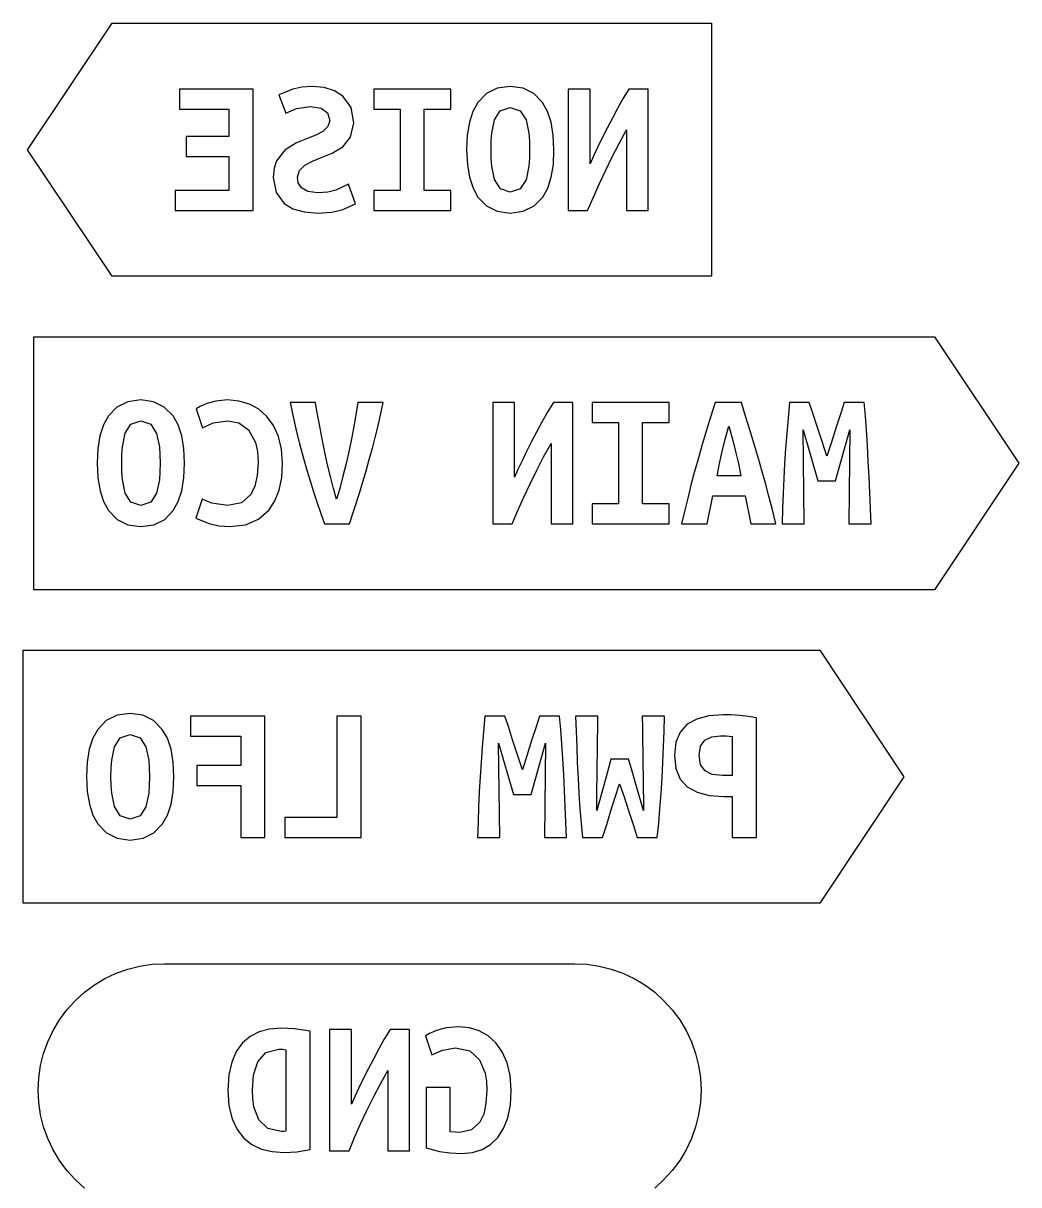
# Model space of a CAD drawing. Extents: x 84 to 124, y -233 to -38.
# Drawn here: x 95.75 to 103.81, y -125.87 to -116.46 of the extents above; entities that cross this region are included whole.
import ezdxf

# ---------------------------------------------------------------- set-up
doc = ezdxf.new("R2010")
doc.units = 0
doc.layers.add('BLACK', color=7, linetype='CONTINUOUS')

msp = doc.modelspace()

# ---------------------------------------------------------------- linework, layer by layer
at = {"layer": 'BLACK', "linetype": 'CONTINUOUS'}
for p, q in [((95.7815, -117.485), (96.4651, -116.46)), ((96.4651, -116.46), (101.323, -116.46)), ((101.323, -116.46), (101.323, -118.51)), ((98.0026, -116.977), (97.9294, -116.993)), ((98.0873, -116.972), (98.0026, -116.977)), ((98.1846, -116.981), (98.0873, -116.972)), ((98.2669, -117.007), (98.1846, -116.981)), ((99.6923, -116.972), (99.5861, -116.987)), ((99.7953, -116.987), (99.6923, -116.972)), ((97.6079, -116.994), (97.0126, -116.994)), ((97.0126, -116.994), (97.0126, -117.156)), ((97.6079, -117.977), (97.6079, -116.994)), ((97.9294, -116.993), (97.8159, -117.039)), ((97.8159, -117.039), (97.873, -117.19)), ((98.3342, -117.05), (98.2669, -117.007)), ((98.4015, -117.143), (98.3342, -117.05)), ((99.2097, -116.994), (98.5858, -116.994)), ((98.5858, -116.994), (98.5858, -117.156)), ((99.2097, -117.156), (99.2097, -116.994)), ((99.4983, -117.03), (99.4288, -117.102)), ((99.5861, -116.987), (99.4983, -117.03)), ((99.8821, -117.03), (99.7953, -116.987)), ((99.9527, -117.102), (99.8821, -117.03)), ((100.338, -116.994), (100.162, -116.994)), ((100.162, -116.994), (100.162, -117.977)), ((100.338, -117.599), (100.338, -116.994)), ((100.608, -117.067), (100.564, -117.146)), ((100.653, -116.994), (100.608, -117.067)), ((100.81, -116.994), (100.653, -116.994)), ((100.81, -117.977), (100.81, -116.994)), ((97.0126, -117.156), (97.4127, -117.156)), ((97.4127, -117.156), (97.4127, -117.377)), ((97.873, -117.19), (97.9611, -117.152)), ((97.9611, -117.152), (98.0731, -117.136)), ((98.0731, -117.136), (98.1595, -117.148)), ((98.1595, -117.148), (98.2113, -117.186)), ((98.4239, -117.266), (98.4015, -117.143)), ((98.5858, -117.156), (98.7985, -117.156)), ((98.7985, -117.156), (98.7985, -117.815)), ((98.9954, -117.815), (98.9954, -117.156)), ((98.9954, -117.156), (99.2097, -117.156)), ((99.4288, -117.102), (99.3892, -117.174)), ((99.5645, -117.242), (99.6113, -117.169)), ((99.6113, -117.169), (99.6923, -117.142)), ((99.6923, -117.142), (99.7733, -117.169)), ((99.7733, -117.169), (99.8201, -117.243)), ((99.9936, -117.174), (99.9527, -117.102)), ((100.564, -117.146), (100.52, -117.228)), ((98.2113, -117.186), (98.2286, -117.248)), ((98.2286, -117.248), (98.2128, -117.298)), ((98.3985, -117.383), (98.4239, -117.266)), ((99.3609, -117.262), (99.344, -117.366)), ((99.3892, -117.174), (99.3609, -117.262)), ((99.5423, -117.351), (99.5645, -117.242)), ((99.8201, -117.243), (99.8423, -117.352)), ((100.023, -117.262), (99.9936, -117.174)), ((100.04, -117.366), (100.023, -117.262)), ((100.52, -117.228), (100.477, -117.309)), ((98.1723, -117.337), (98.1167, -117.366)), ((98.2128, -117.298), (98.1723, -117.337)), ((99.5381, -117.416), (99.5423, -117.351)), ((99.8423, -117.352), (99.8465, -117.416)), ((100.477, -117.309), (100.437, -117.389)), ((100.575, -117.434), (100.634, -117.325)), ((100.634, -117.325), (100.634, -117.977)), ((97.4127, -117.377), (97.065, -117.377)), ((97.065, -117.377), (97.065, -117.539)), ((97.9596, -117.429), (97.8675, -117.486)), ((98.0556, -117.39), (97.9596, -117.429)), ((98.1167, -117.366), (98.0556, -117.39)), ((98.3342, -117.461), (98.3985, -117.383)), ((99.344, -117.366), (99.3383, -117.485)), ((99.5367, -117.485), (99.5381, -117.416)), ((99.8465, -117.416), (99.8479, -117.485)), ((100.046, -117.485), (100.04, -117.366)), ((100.437, -117.389), (100.4, -117.466)), ((100.518, -117.542), (100.575, -117.434)), ((96.4651, -118.51), (95.7815, -117.485)), ((97.065, -117.539), (97.4127, -117.539)), ((97.4127, -117.539), (97.4127, -117.815)), ((97.8675, -117.486), (97.7984, -117.575)), ((98.1556, -117.55), (98.2477, -117.514)), ((98.2477, -117.514), (98.3342, -117.461)), ((99.3383, -117.485), (99.3441, -117.604)), ((99.5381, -117.554), (99.5367, -117.485)), ((99.8479, -117.485), (99.8465, -117.554)), ((100.041, -117.604), (100.046, -117.485)), ((100.366, -117.537), (100.338, -117.599)), ((100.4, -117.466), (100.366, -117.537)), ((100.465, -117.651), (100.518, -117.542)), ((97.7782, -117.635), (97.7714, -117.709)), ((97.7984, -117.575), (97.7782, -117.635)), ((97.9842, -117.653), (98.0286, -117.611)), ((98.0286, -117.611), (98.0889, -117.578)), ((98.0889, -117.578), (98.1556, -117.55)), ((99.3441, -117.604), (99.3613, -117.708)), ((99.5423, -117.618), (99.5381, -117.554)), ((99.5645, -117.727), (99.5423, -117.618)), ((99.8423, -117.619), (99.8201, -117.728)), ((99.8465, -117.554), (99.8423, -117.619)), ((100.024, -117.708), (100.041, -117.604)), ((97.7714, -117.709), (97.7939, -117.831)), ((97.9667, -117.707), (97.9842, -117.653)), ((97.9738, -117.754), (97.9667, -117.707)), ((99.3613, -117.708), (99.3901, -117.796)), ((99.6121, -117.801), (99.5645, -117.727)), ((99.8201, -117.728), (99.7733, -117.801)), ((99.995, -117.796), (100.024, -117.708)), ((100.414, -117.759), (100.465, -117.651)), ((97.4127, -117.815), (96.9777, -117.815)), ((96.9777, -117.815), (96.9777, -117.977)), ((97.7939, -117.831), (97.8611, -117.922)), ((98, -117.795), (97.9738, -117.754)), ((98.0516, -117.824), (98, -117.795)), ((98.1334, -117.834), (98.0516, -117.824)), ((98.2126, -117.829), (98.1334, -117.834)), ((98.2786, -117.812), (98.2126, -117.829)), ((98.381, -117.764), (98.2786, -117.812)), ((98.4382, -117.923), (98.381, -117.764)), ((98.7985, -117.815), (98.5858, -117.815)), ((98.5858, -117.815), (98.5858, -117.977)), ((99.2097, -117.815), (98.9954, -117.815)), ((99.2097, -117.977), (99.2097, -117.815)), ((99.3901, -117.796), (99.4304, -117.868)), ((99.6923, -117.828), (99.6121, -117.801)), ((99.7733, -117.801), (99.6923, -117.828)), ((99.955, -117.868), (99.995, -117.796)), ((100.365, -117.868), (100.414, -117.759)), ((97.8611, -117.922), (97.9312, -117.964)), ((98.3286, -117.972), (98.4382, -117.923)), ((99.4304, -117.868), (99.5002, -117.94)), ((99.8851, -117.94), (99.955, -117.868)), ((100.319, -117.977), (100.365, -117.868)), ((96.9777, -117.977), (97.6079, -117.977)), ((97.9312, -117.964), (98.022, -117.989)), ((98.022, -117.989), (98.1334, -117.998)), ((98.1334, -117.998), (98.2433, -117.991)), ((98.2433, -117.991), (98.3286, -117.972)), ((98.5858, -117.977), (99.2097, -117.977)), ((99.5002, -117.94), (99.587, -117.983)), ((99.587, -117.983), (99.6907, -117.998)), ((99.6907, -117.998), (99.797, -117.983)), ((99.797, -117.983), (99.8851, -117.94)), ((100.162, -117.977), (100.319, -117.977)), ((100.634, -117.977), (100.81, -117.977)), ((101.323, -118.51), (96.4651, -118.51)), ((95.8323, -119), (103.128, -119)), ((95.8323, -121.05), (95.8323, -119)), ((103.128, -119), (103.812, -120.025)), ((96.6989, -119.512), (96.5927, -119.527)), ((96.8019, -119.527), (96.6989, -119.512)), ((97.3061, -119.521), (97.2323, -119.541)), ((97.4006, -119.512), (97.3061, -119.521)), ((97.4936, -119.521), (97.4006, -119.512)), ((97.5792, -119.546), (97.4936, -119.521)), ((96.5049, -119.57), (96.4354, -119.642)), ((96.5927, -119.527), (96.5049, -119.57)), ((96.8887, -119.57), (96.8019, -119.527)), ((96.9593, -119.642), (96.8887, -119.57)), ((97.1791, -119.565), (97.1466, -119.584)), ((97.1466, -119.584), (97.1974, -119.739)), ((97.2323, -119.541), (97.1791, -119.565)), ((97.6554, -119.588), (97.5792, -119.546)), ((97.7205, -119.646), (97.6554, -119.588)), ((98.1134, -119.534), (97.9086, -119.534)), ((97.9086, -119.534), (97.9298, -119.635)), ((98.1277, -119.617), (98.1134, -119.534)), ((98.1451, -119.712), (98.1277, -119.617)), ((98.4444, -119.617), (98.4277, -119.711)), ((98.4563, -119.534), (98.4444, -119.617)), ((98.6626, -119.534), (98.4563, -119.534)), ((98.6444, -119.623), (98.6626, -119.534)), ((99.7263, -119.534), (99.5501, -119.534)), ((99.5501, -119.534), (99.5501, -120.517)), ((99.7263, -120.139), (99.7263, -119.534)), ((99.9961, -119.607), (99.9517, -119.686)), ((100.041, -119.534), (99.9961, -119.607)), ((100.198, -119.534), (100.041, -119.534)), ((100.198, -120.517), (100.198, -119.534)), ((100.355, -119.534), (100.355, -119.696)), ((100.979, -119.534), (100.355, -119.534)), ((100.979, -119.696), (100.979, -119.534)), ((101.352, -119.534), (101.317, -119.644)), ((101.565, -119.534), (101.352, -119.534)), ((101.598, -119.643), (101.565, -119.534)), ((101.954, -119.534), (101.943, -119.661)), ((102.115, -119.534), (101.954, -119.534)), ((102.144, -119.619), (102.115, -119.534)), ((102.179, -119.727), (102.144, -119.619)), ((102.369, -119.62), (102.333, -119.733)), ((102.396, -119.534), (102.369, -119.62)), ((102.558, -119.534), (102.396, -119.534)), ((102.569, -119.642), (102.558, -119.534)), ((96.3958, -119.714), (96.3675, -119.802)), ((96.4354, -119.642), (96.3958, -119.714)), ((96.5711, -119.782), (96.6179, -119.709)), ((96.6179, -119.709), (96.6989, -119.682)), ((96.6989, -119.682), (96.7799, -119.709)), ((96.7799, -119.709), (96.8267, -119.783)), ((97.0002, -119.714), (96.9593, -119.642)), ((97.0295, -119.802), (97.0002, -119.714)), ((97.1974, -119.739), (97.2855, -119.699)), ((97.2855, -119.699), (97.4038, -119.682)), ((97.4038, -119.682), (97.4934, -119.699)), ((97.4934, -119.699), (97.5712, -119.754)), ((97.7734, -119.72), (97.7205, -119.646)), ((97.9298, -119.635), (97.9554, -119.747)), ((98.165, -119.815), (98.1451, -119.712)), ((98.4277, -119.711), (98.4076, -119.814)), ((98.6182, -119.734), (98.6444, -119.623)), ((99.9517, -119.686), (99.9078, -119.768)), ((100.355, -119.696), (100.568, -119.696)), ((100.568, -119.696), (100.568, -120.355)), ((100.764, -120.355), (100.764, -119.696)), ((100.764, -119.696), (100.979, -119.696)), ((101.317, -119.644), (101.282, -119.757)), ((101.632, -119.755), (101.598, -119.643)), ((101.943, -119.661), (101.932, -119.785)), ((102.578, -119.758), (102.569, -119.642)), ((96.3675, -119.802), (96.3505, -119.906)), ((96.5489, -119.891), (96.5711, -119.782)), ((96.8267, -119.783), (96.8489, -119.892)), ((97.0471, -119.906), (97.0295, -119.802)), ((97.5712, -119.754), (97.6268, -119.858)), ((97.8133, -119.808), (97.7734, -119.72)), ((97.8383, -119.91), (97.8133, -119.808)), ((97.9554, -119.747), (97.9852, -119.868)), ((98.5972, -119.818), (98.6182, -119.734)), ((99.9078, -119.768), (99.8652, -119.849)), ((101.282, -119.757), (101.248, -119.873)), ((101.434, -119.831), (101.463, -119.725)), ((101.463, -119.725), (101.492, -119.831)), ((101.667, -119.87), (101.632, -119.755)), ((101.932, -119.785), (101.923, -119.907)), ((102.074, -120.517), (102.065, -119.754)), ((102.065, -119.754), (102.185, -120.169)), ((102.219, -119.848), (102.179, -119.727)), ((102.333, -119.733), (102.295, -119.855)), ((102.328, -120.169), (102.444, -119.754)), ((102.444, -119.754), (102.436, -120.517)), ((102.586, -119.881), (102.578, -119.758)), ((96.5447, -119.956), (96.5489, -119.891)), ((96.8489, -119.892), (96.8531, -119.956)), ((97.6268, -119.858), (97.6429, -119.931)), ((97.9852, -119.868), (98.0189, -119.994)), ((98.1864, -119.921), (98.165, -119.815)), ((98.4076, -119.814), (98.3856, -119.919)), ((98.5744, -119.904), (98.5972, -119.818)), ((99.8652, -119.849), (99.8247, -119.929)), ((99.9625, -119.974), (100.022, -119.865)), ((100.022, -119.865), (100.022, -120.517)), ((101.248, -119.873), (101.213, -119.992)), ((101.408, -119.929), (101.434, -119.831)), ((101.492, -119.831), (101.518, -119.929)), ((101.703, -119.988), (101.667, -119.87)), ((102.258, -119.969), (102.219, -119.848)), ((102.295, -119.855), (102.258, -119.969)), ((102.593, -120.008), (102.586, -119.881)), ((96.3505, -119.906), (96.3449, -120.025)), ((96.5433, -120.025), (96.5447, -119.956)), ((96.8531, -119.956), (96.8545, -120.025)), ((97.0529, -120.025), (97.0471, -119.906)), ((97.6429, -119.931), (97.6482, -120.02)), ((97.8467, -120.025), (97.8383, -119.91)), ((98.0189, -119.994), (98.0435, -120.081)), ((98.2094, -120.027), (98.1864, -119.921)), ((98.3856, -119.919), (98.3618, -120.026)), ((98.524, -120.086), (98.5499, -119.994)), ((98.5499, -119.994), (98.5744, -119.904)), ((99.8247, -119.929), (99.7874, -120.006)), ((99.9062, -120.082), (99.9625, -119.974)), ((101.213, -119.992), (101.185, -120.091)), ((101.387, -120.027), (101.408, -119.929)), ((101.518, -119.929), (101.54, -120.027)), ((101.731, -120.085), (101.703, -119.988)), ((101.923, -119.907), (101.915, -120.027)), ((96.3449, -120.025), (96.3506, -120.144)), ((96.5447, -120.094), (96.5433, -120.025)), ((96.8545, -120.025), (96.8531, -120.094)), ((97.0472, -120.144), (97.0529, -120.025)), ((97.6482, -120.02), (97.6418, -120.124)), ((97.8398, -120.141), (97.8467, -120.025)), ((98.0435, -120.081), (98.0697, -120.169)), ((98.234, -120.132), (98.2094, -120.027)), ((98.3618, -120.026), (98.3364, -120.131)), ((98.497, -120.177), (98.524, -120.086)), ((99.7542, -120.077), (99.7263, -120.139)), ((99.7874, -120.006), (99.7542, -120.077)), ((99.8525, -120.191), (99.9062, -120.082)), ((101.368, -120.128), (101.387, -120.027)), ((101.54, -120.027), (101.56, -120.128)), ((101.76, -120.187), (101.731, -120.085)), ((101.915, -120.027), (101.908, -120.148)), ((102.599, -120.137), (102.593, -120.008)), ((103.812, -120.025), (103.128, -121.05)), ((96.3506, -120.144), (96.3679, -120.248)), ((96.5489, -120.158), (96.5447, -120.094)), ((96.5711, -120.267), (96.5489, -120.158)), ((96.8489, -120.159), (96.8267, -120.268)), ((96.8531, -120.094), (96.8489, -120.159)), ((97.0301, -120.248), (97.0472, -120.144)), ((97.6418, -120.124), (97.6225, -120.21)), ((97.8193, -120.243), (97.8398, -120.141)), ((98.0697, -120.169), (98.0975, -120.258)), ((98.2594, -120.23), (98.234, -120.132)), ((98.3364, -120.131), (98.3104, -120.229)), ((98.469, -120.269), (98.497, -120.177)), ((101.185, -120.091), (101.158, -120.193)), ((101.56, -120.128), (101.368, -120.128)), ((101.908, -120.148), (101.903, -120.269)), ((102.185, -120.169), (102.328, -120.169)), ((102.605, -120.266), (102.599, -120.137)), ((96.3679, -120.248), (96.3967, -120.336)), ((96.6187, -120.341), (96.5711, -120.267)), ((96.8267, -120.268), (96.7799, -120.341)), ((97.0016, -120.336), (97.0301, -120.248)), ((97.5903, -120.278), (97.5139, -120.345)), ((97.6225, -120.21), (97.5903, -120.278)), ((97.785, -120.331), (97.8193, -120.243)), ((98.0975, -120.258), (98.1264, -120.346)), ((98.2848, -120.317), (98.2594, -120.23)), ((98.3104, -120.229), (98.2848, -120.317)), ((98.4273, -120.4), (98.469, -120.269)), ((99.8014, -120.299), (99.8525, -120.191)), ((101.158, -120.193), (101.132, -120.298)), ((101.788, -120.293), (101.76, -120.187)), ((101.903, -120.269), (101.898, -120.392)), ((102.611, -120.394), (102.605, -120.266)), ((96.3967, -120.336), (96.437, -120.408)), ((96.6989, -120.368), (96.6187, -120.341)), ((96.7799, -120.341), (96.6989, -120.368)), ((96.9616, -120.408), (97.0016, -120.336)), ((97.1942, -120.316), (97.145, -120.469)), ((97.2744, -120.35), (97.1942, -120.316)), ((97.4006, -120.368), (97.2744, -120.35)), ((97.5139, -120.345), (97.4006, -120.368)), ((97.7371, -120.404), (97.785, -120.331)), ((98.1264, -120.346), (98.1561, -120.433)), ((99.753, -120.408), (99.8014, -120.299)), ((100.568, -120.355), (100.355, -120.355)), ((100.355, -120.355), (100.355, -120.517)), ((100.979, -120.355), (100.764, -120.355)), ((100.979, -120.517), (100.979, -120.355)), ((101.132, -120.298), (101.105, -120.406)), ((101.288, -120.517), (101.334, -120.29)), ((101.334, -120.29), (101.596, -120.29)), ((101.596, -120.29), (101.641, -120.517)), ((101.816, -120.403), (101.788, -120.293)), ((96.437, -120.408), (96.5068, -120.48)), ((96.8917, -120.48), (96.9616, -120.408)), ((97.6532, -120.478), (97.7371, -120.404)), ((98.1561, -120.433), (98.1864, -120.517)), ((98.388, -120.517), (98.4273, -120.4)), ((99.7072, -120.517), (99.753, -120.408)), ((101.105, -120.406), (101.079, -120.517)), ((101.844, -120.517), (101.816, -120.403)), ((101.898, -120.392), (101.895, -120.517)), ((102.616, -120.517), (102.611, -120.394)), ((96.5068, -120.48), (96.5936, -120.523)), ((96.5936, -120.523), (96.6973, -120.538)), ((96.6973, -120.538), (96.8036, -120.523)), ((96.8036, -120.523), (96.8917, -120.48)), ((97.145, -120.469), (97.2569, -120.516)), ((97.2569, -120.516), (97.3329, -120.532)), ((97.3329, -120.532), (97.4196, -120.538)), ((97.4196, -120.538), (97.5473, -120.523)), ((97.5473, -120.523), (97.6532, -120.478)), ((98.1864, -120.517), (98.388, -120.517)), ((99.5501, -120.517), (99.7072, -120.517)), ((100.022, -120.517), (100.198, -120.517)), ((100.355, -120.517), (100.979, -120.517)), ((101.079, -120.517), (101.288, -120.517)), ((101.641, -120.517), (101.844, -120.517)), ((101.895, -120.517), (102.074, -120.517)), ((102.436, -120.517), (102.616, -120.517)), ((103.128, -121.05), (95.8323, -121.05)), ((95.7457, -121.54), (102.199, -121.54)), ((95.7457, -123.59), (95.7457, -121.54)), ((102.199, -121.54), (102.882, -122.565)), ((96.5062, -122.067), (96.4184, -122.11)), ((96.6124, -122.052), (96.5062, -122.067)), ((96.7154, -122.067), (96.6124, -122.052)), ((96.8022, -122.11), (96.7154, -122.067)), ((101.416, -122.063), (101.301, -122.072)), ((101.478, -122.065), (101.416, -122.063)), ((101.55, -122.069), (101.478, -122.065)), ((96.4184, -122.11), (96.3489, -122.182)), ((96.8727, -122.182), (96.8022, -122.11)), ((97.703, -122.074), (97.1013, -122.074)), ((97.1013, -122.074), (97.1013, -122.236)), ((97.703, -123.057), (97.703, -122.074)), ((98.2872, -122.074), (98.2872, -122.895)), ((98.484, -122.074), (98.2872, -122.074)), ((98.484, -123.057), (98.484, -122.074)), ((99.4858, -122.074), (99.4748, -122.201)), ((99.6477, -122.074), (99.4858, -122.074)), ((99.6763, -122.159), (99.6477, -122.074)), ((99.7112, -122.267), (99.6763, -122.159)), ((99.9009, -122.16), (99.8652, -122.273)), ((99.9287, -122.074), (99.9009, -122.16)), ((100.091, -122.074), (99.9287, -122.074)), ((100.101, -122.182), (100.091, -122.074)), ((100.402, -122.074), (100.221, -122.074)), ((100.221, -122.074), (100.226, -122.197)), ((100.401, -122.17), (100.402, -122.074)), ((100.941, -122.074), (100.761, -122.074)), ((100.761, -122.074), (100.762, -122.17)), ((100.938, -122.196), (100.941, -122.074)), ((101.126, -122.14), (101.068, -122.203)), ((101.204, -122.098), (101.126, -122.14)), ((101.301, -122.072), (101.204, -122.098)), ((101.622, -122.076), (101.55, -122.069)), ((101.686, -122.087), (101.622, -122.076)), ((101.686, -123.057), (101.686, -122.087)), ((96.3093, -122.254), (96.281, -122.342)), ((96.3489, -122.182), (96.3093, -122.254)), ((96.4846, -122.322), (96.5314, -122.249)), ((96.5314, -122.249), (96.6124, -122.222)), ((96.6124, -122.222), (96.6933, -122.249)), ((96.6933, -122.249), (96.7402, -122.323)), ((96.9137, -122.254), (96.8727, -122.182)), ((96.943, -122.342), (96.9137, -122.254)), ((97.1013, -122.236), (97.5077, -122.236)), ((97.5077, -122.236), (97.5077, -122.475)), ((99.4748, -122.201), (99.4643, -122.325)), ((100.11, -122.298), (100.101, -122.182)), ((100.226, -122.197), (100.23, -122.323)), ((100.4, -122.269), (100.401, -122.17)), ((100.762, -122.17), (100.764, -122.268)), ((100.934, -122.321), (100.938, -122.196)), ((101.068, -122.203), (101.034, -122.286)), ((101.269, -122.269), (101.324, -122.242)), ((101.324, -122.242), (101.394, -122.233)), ((101.394, -122.233), (101.442, -122.234)), ((101.442, -122.234), (101.491, -122.238)), ((101.491, -122.238), (101.491, -122.555)), ((96.281, -122.342), (96.264, -122.446)), ((96.4624, -122.431), (96.4846, -122.322)), ((96.7402, -122.323), (96.7624, -122.432)), ((96.9605, -122.446), (96.943, -122.342)), ((99.4643, -122.325), (99.4548, -122.447)), ((99.6064, -123.057), (99.5969, -122.294)), ((99.5969, -122.294), (99.7175, -122.709)), ((99.7509, -122.388), (99.7112, -122.267)), ((99.8652, -122.273), (99.8271, -122.395)), ((99.8604, -122.709), (99.9763, -122.294)), ((99.9763, -122.294), (99.9684, -123.057)), ((100.119, -122.421), (100.11, -122.298)), ((100.23, -122.323), (100.235, -122.45)), ((100.399, -122.369), (100.4, -122.269)), ((100.764, -122.268), (100.765, -122.368)), ((100.928, -122.449), (100.934, -122.321)), ((101.034, -122.286), (101.022, -122.392)), ((101.222, -122.39), (101.234, -122.317)), ((101.234, -122.317), (101.269, -122.269)), ((96.4582, -122.496), (96.4624, -122.431)), ((96.7624, -122.432), (96.7666, -122.496)), ((99.7906, -122.509), (99.7509, -122.388)), ((99.8271, -122.395), (99.7906, -122.509)), ((100.126, -122.548), (100.119, -122.421)), ((100.397, -122.468), (100.399, -122.369)), ((100.508, -122.422), (100.489, -122.497)), ((100.651, -122.422), (100.508, -122.422)), ((100.673, -122.5), (100.651, -122.422)), ((100.765, -122.368), (100.767, -122.467)), ((101.022, -122.392), (101.034, -122.499)), ((101.234, -122.468), (101.222, -122.39)), ((96.264, -122.446), (96.2584, -122.565)), ((96.4568, -122.565), (96.4582, -122.496)), ((96.7666, -122.496), (96.768, -122.565)), ((96.9664, -122.565), (96.9605, -122.446)), ((97.5077, -122.475), (97.1521, -122.475)), ((97.1521, -122.475), (97.1521, -122.636)), ((99.4548, -122.447), (99.4469, -122.567)), ((100.235, -122.45), (100.241, -122.577)), ((100.395, -122.566), (100.397, -122.468)), ((100.489, -122.497), (100.461, -122.595)), ((100.704, -122.608), (100.673, -122.5)), ((100.767, -122.467), (100.768, -122.565)), ((100.922, -122.575), (100.928, -122.449)), ((101.034, -122.499), (101.069, -122.584)), ((101.27, -122.518), (101.234, -122.468)), ((101.329, -122.546), (101.27, -122.518)), ((96.2584, -122.565), (96.2641, -122.684)), ((96.4582, -122.634), (96.4568, -122.565)), ((96.768, -122.565), (96.7666, -122.634)), ((96.9607, -122.684), (96.9664, -122.565)), ((99.4469, -122.567), (99.4403, -122.688)), ((100.132, -122.677), (100.126, -122.548)), ((100.241, -122.577), (100.248, -122.702)), ((100.394, -122.661), (100.395, -122.566)), ((100.461, -122.595), (100.428, -122.711)), ((100.543, -122.73), (100.578, -122.622)), ((100.578, -122.622), (100.614, -122.727)), ((100.739, -122.727), (100.704, -122.608)), ((100.768, -122.565), (100.77, -122.661)), ((100.914, -122.701), (100.922, -122.575)), ((101.069, -122.584), (101.126, -122.647)), ((101.411, -122.555), (101.329, -122.546)), ((101.491, -122.555), (101.411, -122.555)), ((102.882, -122.565), (102.199, -123.59)), ((96.2641, -122.684), (96.2814, -122.788)), ((96.4624, -122.698), (96.4582, -122.634)), ((96.4846, -122.807), (96.4624, -122.698)), ((96.7624, -122.699), (96.7402, -122.808)), ((96.7666, -122.634), (96.7624, -122.699)), ((96.9436, -122.788), (96.9607, -122.684)), ((97.1521, -122.636), (97.5077, -122.636)), ((97.5077, -122.636), (97.5077, -123.057)), ((99.4403, -122.688), (99.435, -122.809)), ((99.7175, -122.709), (99.8604, -122.709)), ((100.137, -122.806), (100.132, -122.677)), ((100.248, -122.702), (100.256, -122.825)), ((100.428, -122.711), (100.392, -122.838)), ((100.393, -122.753), (100.394, -122.661)), ((100.77, -122.661), (100.771, -122.753)), ((100.905, -122.825), (100.914, -122.701)), ((101.126, -122.647), (101.205, -122.69)), ((101.205, -122.69), (101.304, -122.717)), ((101.304, -122.717), (101.421, -122.725)), ((101.421, -122.725), (101.491, -122.725)), ((101.491, -122.725), (101.491, -123.057)), ((96.2814, -122.788), (96.3102, -122.876)), ((96.5322, -122.881), (96.4846, -122.807)), ((96.7402, -122.808), (96.6933, -122.881)), ((96.915, -122.876), (96.9436, -122.788)), ((99.435, -122.809), (99.4306, -122.932)), ((100.143, -122.934), (100.137, -122.806)), ((100.392, -122.838), (100.393, -122.753)), ((100.508, -122.842), (100.543, -122.73)), ((100.614, -122.727), (100.651, -122.84)), ((100.772, -122.838), (100.739, -122.727)), ((100.771, -122.753), (100.772, -122.838)), ((96.3102, -122.876), (96.3504, -122.948)), ((96.6124, -122.908), (96.5322, -122.881)), ((96.6933, -122.881), (96.6124, -122.908)), ((96.8751, -122.948), (96.915, -122.876)), ((98.2872, -122.895), (97.8665, -122.895)), ((97.8665, -122.895), (97.8665, -123.057)), ((100.256, -122.825), (100.266, -122.944)), ((100.473, -122.953), (100.508, -122.842)), ((100.651, -122.84), (100.687, -122.953)), ((100.895, -122.944), (100.905, -122.825)), ((96.3504, -122.948), (96.4203, -123.02)), ((96.8052, -123.02), (96.8751, -122.948)), ((99.4306, -122.932), (99.427, -123.057)), ((100.148, -123.057), (100.143, -122.934)), ((100.266, -122.944), (100.276, -123.057)), ((100.438, -123.057), (100.473, -122.953)), ((100.687, -122.953), (100.721, -123.057)), ((100.883, -123.057), (100.895, -122.944)), ((96.4203, -123.02), (96.5071, -123.063)), ((96.5071, -123.063), (96.6108, -123.078)), ((96.6108, -123.078), (96.7171, -123.063)), ((96.7171, -123.063), (96.8052, -123.02)), ((97.5077, -123.057), (97.703, -123.057)), ((97.8665, -123.057), (98.484, -123.057)), ((99.427, -123.057), (99.6064, -123.057)), ((99.9684, -123.057), (100.148, -123.057)), ((100.276, -123.057), (100.438, -123.057)), ((100.721, -123.057), (100.883, -123.057)), ((101.491, -123.057), (101.686, -123.057)), ((102.199, -123.59), (95.7457, -123.59)), ((96.4992, -124.158), (96.594, -124.124)), ((96.594, -124.124), (96.6916, -124.099)), ((96.6916, -124.099), (96.7911, -124.085)), ((96.7911, -124.085), (96.8916, -124.08)), ((96.8916, -124.08), (100.212, -124.08)), ((100.212, -124.08), (100.313, -124.085)), ((100.313, -124.085), (100.412, -124.099)), ((100.412, -124.099), (100.51, -124.124)), ((100.51, -124.124), (100.605, -124.158)), ((96.3219, -124.252), (96.4082, -124.201)), ((96.4082, -124.201), (96.4992, -124.158)), ((100.605, -124.158), (100.696, -124.201)), ((100.696, -124.201), (100.782, -124.252)), ((96.1665, -124.38), (96.2411, -124.312)), ((96.2411, -124.312), (96.3219, -124.252)), ((100.782, -124.252), (100.863, -124.312)), ((100.863, -124.312), (100.937, -124.38)), ((96.099, -124.454), (96.1665, -124.38)), ((100.937, -124.38), (101.005, -124.454)), ((96.039, -124.535), (96.099, -124.454)), ((101.005, -124.454), (101.065, -124.535)), ((95.9873, -124.622), (96.039, -124.535)), ((97.8344, -124.603), (97.7418, -124.61)), ((97.944, -124.608), (97.8344, -124.603)), ((98.0694, -124.627), (97.944, -124.608)), ((99.1719, -124.601), (99.0933, -124.621)), ((99.2743, -124.592), (99.1719, -124.601)), ((99.3604, -124.6), (99.2743, -124.592)), ((99.441, -124.625), (99.3604, -124.6)), ((101.065, -124.535), (101.117, -124.622)), ((95.9443, -124.713), (95.9873, -124.622)), ((97.5834, -124.669), (97.5217, -124.722)), ((97.6574, -124.632), (97.5834, -124.669)), ((97.7418, -124.61), (97.6574, -124.632)), ((98.0694, -125.586), (98.0694, -124.627)), ((98.2281, -124.614), (98.2281, -125.597)), ((98.4044, -124.614), (98.2281, -124.614)), ((98.4044, -125.219), (98.4044, -124.614)), ((98.6742, -124.687), (98.6298, -124.766)), ((98.7187, -124.614), (98.6742, -124.687)), ((98.8758, -124.614), (98.7187, -124.614)), ((98.8758, -125.597), (98.8758, -124.614)), ((99.0386, -124.645), (99.006, -124.664)), ((99.006, -124.664), (99.0568, -124.819)), ((99.0933, -124.621), (99.0386, -124.645)), ((99.5136, -124.665), (99.441, -124.625)), ((99.5759, -124.722), (99.5136, -124.665)), ((101.117, -124.622), (101.16, -124.713)), ((95.9104, -124.807), (95.9443, -124.713)), ((97.4723, -124.791), (97.4352, -124.877)), ((97.5217, -124.722), (97.4723, -124.791)), ((97.7106, -124.801), (97.817, -124.773)), ((97.817, -124.773), (97.8456, -124.774)), ((97.8456, -124.774), (97.8741, -124.778)), ((97.8741, -124.778), (97.8741, -125.438)), ((98.6298, -124.766), (98.5859, -124.848)), ((99.0568, -124.819), (99.1425, -124.78)), ((99.1425, -124.78), (99.2473, -124.762)), ((99.2473, -124.762), (99.3648, -124.787)), ((99.3648, -124.787), (99.4434, -124.858)), ((99.6271, -124.795), (99.5759, -124.722)), ((99.6664, -124.884), (99.6271, -124.795)), ((101.16, -124.713), (101.194, -124.807)), ((95.8859, -124.905), (95.9104, -124.807)), ((97.4352, -124.877), (97.412, -124.981)), ((97.6122, -124.981), (97.6455, -124.875)), ((97.6455, -124.875), (97.7106, -124.801)), ((98.5859, -124.848), (98.5433, -124.929)), ((99.4434, -124.858), (99.4878, -124.966)), ((99.6914, -124.987), (99.6664, -124.884)), ((101.194, -124.807), (101.218, -124.905)), ((95.8712, -125.004), (95.8859, -124.905)), ((97.412, -124.981), (97.4042, -125.105)), ((97.6027, -125.105), (97.6122, -124.981)), ((98.5433, -124.929), (98.5028, -125.009)), ((98.6406, -125.054), (98.6996, -124.945)), ((98.6996, -124.945), (98.6996, -125.597)), ((99.4878, -124.966), (99.498, -125.032)), ((101.218, -124.905), (101.233, -125.004)), ((95.8662, -125.105), (95.8712, -125.004)), ((98.5028, -125.009), (98.4655, -125.086)), ((98.5843, -125.162), (98.6406, -125.054)), ((99.498, -125.032), (99.5013, -125.105)), ((99.6998, -125.105), (99.6914, -124.987)), ((101.233, -125.004), (101.238, -125.105)), ((95.8712, -125.206), (95.8662, -125.105)), ((97.4042, -125.105), (97.4128, -125.231)), ((97.6057, -125.175), (97.6027, -125.105)), ((98.4323, -125.157), (98.4044, -125.219)), ((98.4655, -125.086), (98.4323, -125.157)), ((98.5306, -125.271), (98.5843, -125.162)), ((99.206, -125.083), (99.0108, -125.083)), ((99.0108, -125.083), (99.0108, -125.573)), ((99.206, -125.442), (99.206, -125.083)), ((99.5013, -125.105), (99.4952, -125.212)), ((99.6926, -125.224), (99.6998, -125.105)), ((101.238, -125.105), (101.233, -125.206)), ((95.8859, -125.305), (95.8712, -125.206)), ((97.4128, -125.231), (97.4384, -125.338)), ((97.6146, -125.239), (97.6057, -125.175)), ((97.6543, -125.345), (97.6146, -125.239)), ((99.4952, -125.212), (99.4766, -125.299)), ((99.6712, -125.328), (99.6926, -125.224)), ((101.233, -125.206), (101.218, -125.305)), ((95.9104, -125.403), (95.8859, -125.305)), ((97.4384, -125.338), (97.479, -125.425)), ((97.7273, -125.415), (97.6543, -125.345)), ((98.4795, -125.379), (98.5306, -125.271)), ((99.4766, -125.299), (99.4458, -125.365)), ((99.6367, -125.416), (99.6712, -125.328)), ((101.218, -125.305), (101.194, -125.403)), ((95.9443, -125.497), (95.9104, -125.403)), ((97.479, -125.425), (97.5328, -125.494)), ((97.8392, -125.44), (97.7273, -125.415)), ((97.8567, -125.44), (97.8392, -125.44)), ((97.8741, -125.438), (97.8567, -125.44)), ((98.4311, -125.488), (98.4795, -125.379)), ((99.2441, -125.446), (99.206, -125.442)), ((99.2822, -125.448), (99.2441, -125.446)), ((99.3771, -125.427), (99.2822, -125.448)), ((99.4458, -125.365), (99.3771, -125.427)), ((99.5902, -125.488), (99.6367, -125.416)), ((101.194, -125.403), (101.16, -125.497)), ((95.9873, -125.588), (95.9443, -125.497)), ((97.5328, -125.494), (97.5989, -125.546)), ((97.5989, -125.546), (97.6765, -125.582)), ((98.3853, -125.597), (98.4311, -125.488)), ((99.464, -125.585), (99.5325, -125.545)), ((99.5325, -125.545), (99.5902, -125.488)), ((101.16, -125.497), (101.117, -125.588)), ((96.039, -125.675), (95.9873, -125.588)), ((97.6765, -125.582), (97.764, -125.603)), ((97.764, -125.603), (97.8598, -125.61)), ((97.8598, -125.61), (97.9622, -125.604)), ((97.9622, -125.604), (98.0694, -125.586)), ((98.2281, -125.597), (98.3853, -125.597)), ((98.6996, -125.597), (98.8758, -125.597)), ((99.0108, -125.573), (99.1195, -125.602)), ((99.1195, -125.602), (99.2011, -125.614)), ((99.2011, -125.614), (99.2981, -125.618)), ((99.2981, -125.618), (99.3856, -125.61)), ((99.3856, -125.61), (99.464, -125.585)), ((101.117, -125.588), (101.065, -125.675)), ((96.099, -125.756), (96.039, -125.675)), ((101.065, -125.675), (101.005, -125.756)), ((96.1665, -125.83), (96.099, -125.756)), ((96.2411, -125.898), (96.1665, -125.83)), ((100.937, -125.83), (100.863, -125.898)), ((101.005, -125.756), (100.937, -125.83))]:
    msp.add_line(p, q, dxfattribs=at)

doc.saveas('drawing.dxf')
